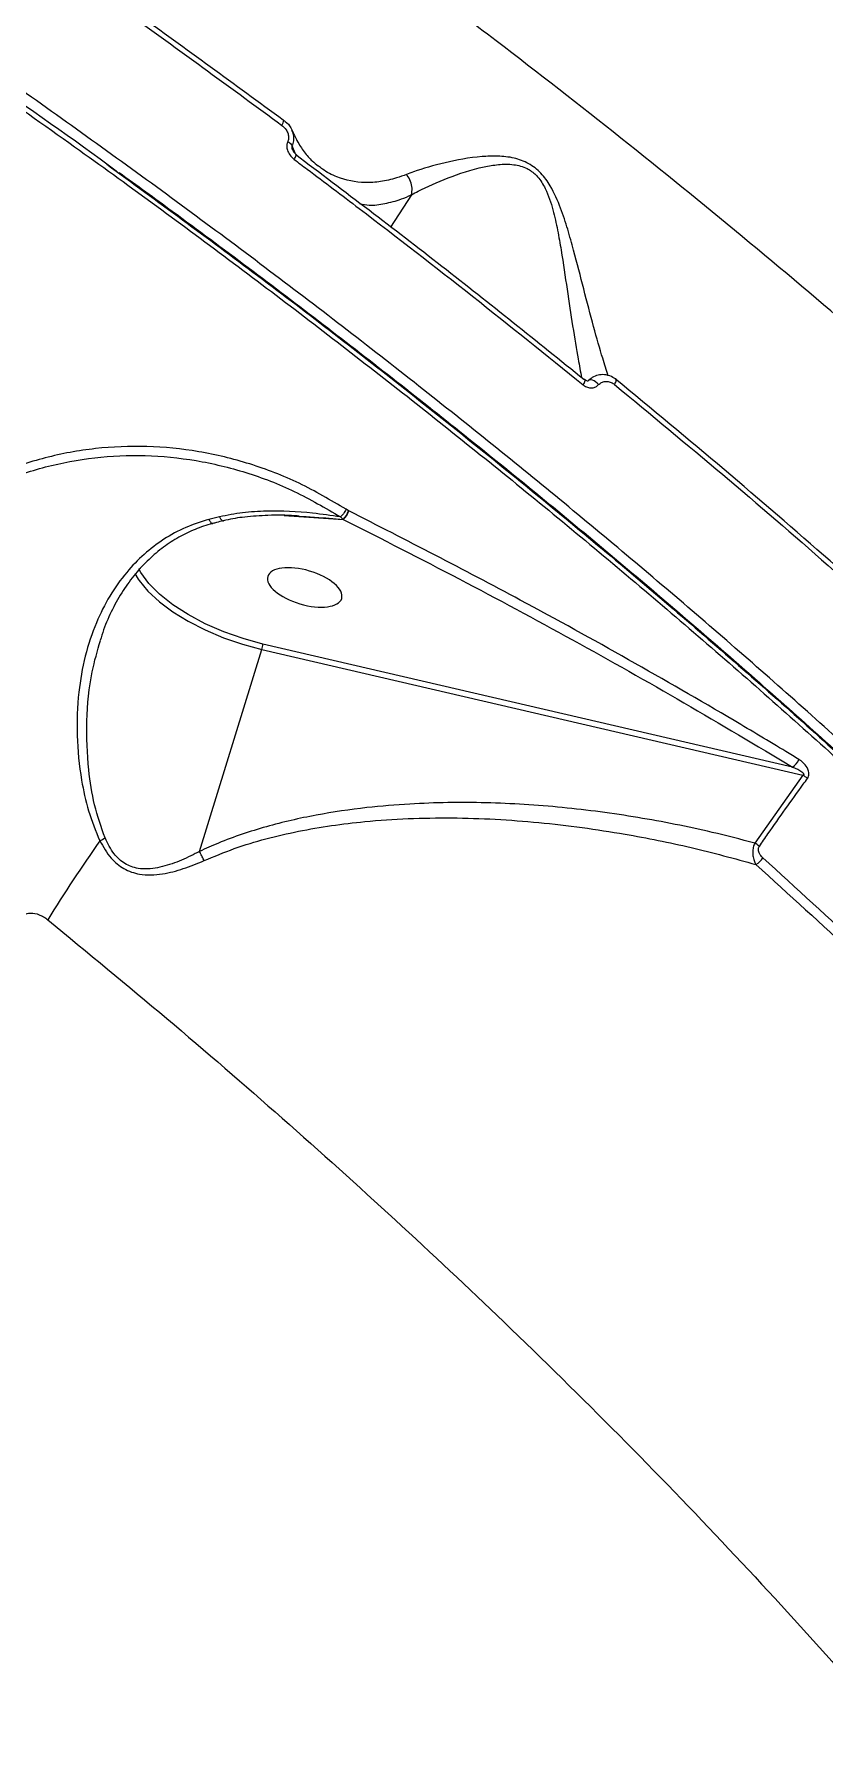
# Model space of a CAD drawing. Header units: millimetres. Extents: x -6104 to 7803, y -6013 to 4803.
# Drawn here: x 705.3 to 800.6, y 1631.9 to 1839.2 of the extents above; entities that cross this region are included whole.
import ezdxf

# ---------------------------------------------------------------- set-up
doc = ezdxf.new("R2010")
doc.units = ezdxf.units.MM
doc.layers.add('DIKOM_ОБЪЕКТ', color=7, linetype='Continuous')

msp = doc.modelspace()

# ---------------------------------------------------------------- linework, layer by layer
at = {"layer": 'DIKOM_ОБЪЕКТ', "color": 7, "linetype": 'Continuous', "lineweight": 15}
for p, q in [((736.73, 1824.899), (736.405, 1825.801)), ((750.774, 1819.884), (748.247, 1815.993)), ((727.613, 1781.064), (726.347, 1780.752)), ((735.432, 1781.204), (742.556, 1780.749)), ((742.203, 1781.046), (742.523, 1780.757)), ((743.187, 1781.799), (742.887, 1781.967)), ((743.228, 1781.779), (743.187, 1781.799)), ((740.454, 1780.926), (742.523, 1780.757)), ((742.523, 1780.757), (742.556, 1780.749)), ((717.384, 1774.21), (717.796, 1773.545)), ((725.197, 1740.715), (732.735, 1765.059)), ((732.735, 1765.059), (798.008, 1749.903)), ((796.731, 1750.891), (732.862, 1765.722)), ((798.008, 1749.903), (792.203, 1741.713))]:
    msp.add_line(p, q, dxfattribs=at)
at = {"layer": 'DIKOM_ОБЪЕКТ', "color": 7, "linetype": 'Continuous', "lineweight": 15, "flags": 128}
for points in [[(735.308, 1828.878), (735.355, 1828.893), (735.376, 1828.887)], [(736.616, 1824.172), (736.708, 1824.32), (736.784, 1824.455), (736.84, 1824.57), (736.873, 1824.663), (736.884, 1824.729), (736.872, 1824.766), (736.869, 1824.768)], [(771.504, 1796.971), (771.594, 1797.121), (771.665, 1797.26), (771.713, 1797.382), (771.737, 1797.483), (771.736, 1797.559), (771.709, 1797.607), (771.705, 1797.609)], [(771.705, 1797.609), (771.657, 1797.625), (771.584, 1797.613)], [(773.353, 1797.001), (773.181, 1797.171), (772.994, 1797.322), (772.803, 1797.447), (772.619, 1797.537), (772.453, 1797.588), (772.315, 1797.596), (772.212, 1797.561), (772.182, 1797.535)], [(775.26, 1797.029), (775.347, 1797.172), (775.415, 1797.305), (775.464, 1797.424), (775.489, 1797.525), (775.492, 1797.603), (775.472, 1797.657), (775.429, 1797.684), (775.365, 1797.684)], [(727.613, 1781.064), (727.755, 1780.822), (727.89, 1780.659), (728.012, 1780.583), (728.082, 1780.581)], [(732.862, 1765.722), (730.468, 1766.376), (728.128, 1767.198), (725.898, 1768.169), (723.833, 1769.264), (721.982, 1770.458), (720.39, 1771.721), (719.095, 1773.023), (718.129, 1774.332), (717.872, 1774.789)], [(717.796, 1773.545), (717.918, 1773.372), (718.992, 1772.091), (720.36, 1770.829), (721.993, 1769.611), (723.856, 1768.465), (725.907, 1767.416), (728.103, 1766.485), (730.395, 1765.694), (732.735, 1765.059)]]:
    msp.add_lwpolyline(points, dxfattribs=at)
at = {"layer": 'DIKOM_ОБЪЕКТ', "color": 7, "linetype": 'Continuous', "lineweight": 15}
for centre, radius, start, end in [((734.351, 1828.981), 1.029, 318.19648, 354.76167), ((735.273, 1825.06), 1.353, 33.1841, 64.74625), ((740.988, 1782.468), 2.298, 311.9004, 343.08725), ((740.968, 1782.52), 2.379, 311.8947, 341.84093), ((730.205, 1765.885), 2.661, 341.9127, 356.47988), ((795.837, 1752.437), 1.785, 300.05689, 339.58234), ((796.806, 1747.758), 2.458, 44.9916, 60.72876), ((862.041, 1636.969), 182.18, 144.79634, 148.38479), ((707.577, 1752.892), 12.255, 297.21098, 300.57451), ((791.074, 1739.574), 2.419, 46.2593, 62.18198), ((791.21, 1741.154), 2.314, 299.30135, 328.18792)]:
    msp.add_arc(centre, radius, start, end, dxfattribs=at)
at = {"layer": 'DIKOM_ОБЪЕКТ', "color": 7, "linetype": 'Continuous', "lineweight": 15, "extrusion": (0, 0, -1)}
msp.add_ellipse((737.898, 1772.549), major_axis=(4.462, -1.322), ratio=0.44303, dxfattribs=at)
at = {"layer": 'DIKOM_ОБЪЕКТ', "color": 7, "linetype": 'Continuous', "lineweight": 15}
for points, knots in [([(865.948, 1744.415), (862.314, 1748.266), (855.043, 1755.973), (843.404, 1767.598), (831.269, 1779.233), (818.441, 1791.012), (804.931, 1802.906), (790.745, 1814.887), (776.107, 1826.761), (760.623, 1838.832), (744.283, 1851.053), (727.1, 1863.369), (709.405, 1875.524), (691.237, 1887.465), (672.65, 1899.145), (654.074, 1910.292), (635.575, 1920.88), (617.213, 1930.897), (598.668, 1940.518), (579.996, 1949.691), (561.261, 1958.371), (542.892, 1966.361), (524.943, 1973.649), (507.457, 1980.24), (490.135, 1986.249), (473.044, 1991.628), (456.253, 1996.341), (441.19, 2000.025), (427.78, 2002.844), (415.881, 2004.967), (404.346, 2006.631), (393.217, 2007.827), (382.544, 2008.552), (372.328, 2008.799), (362.533, 2008.605), (356.417, 2008.071), (353.359, 2007.805)], [0, 0, 0, 0, 0.0277654, 0.0555639, 0.0833624, 0.1111276, 0.1400315, 0.168973, 0.1979143, 0.226818, 0.2582448, 0.2896958, 0.3211227, 0.3534672, 0.3858385, 0.4181831, 0.449506, 0.480853, 0.5121759, 0.5444126, 0.5766757, 0.6089124, 0.640161, 0.6714336, 0.7026821, 0.7348412, 0.7670266, 0.7991857, 0.8241463, 0.849107, 0.8742669, 0.8994268, 0.9244695, 0.9495121, 0.974756, 1, 1, 1, 1]), ([(892.812, 1657.321), (890.702, 1660.084), (885.018, 1667.527), (874.986, 1679.819), (862.532, 1694.188), (849.086, 1708.803), (834.67, 1723.62), (819.307, 1738.591), (803.336, 1753.387), (786.827, 1767.961), (769.858, 1782.272), (752.154, 1796.553), (733.745, 1810.753), (714.68, 1824.818), (695.377, 1838.44), (675.91, 1851.581), (656.351, 1864.218), (636.382, 1876.555), (616.057, 1888.537), (595.438, 1900.111), (574.98, 1911.023), (554.749, 1921.251), (534.805, 1930.789), (514.823, 1939.791), (494.873, 1948.204), (475.026, 1955.982), (455.718, 1962.954), (437.005, 1969.115), (418.924, 1974.478), (401.182, 1979.131), (383.856, 1983.026), (367.018, 1986.131), (351.715, 1988.281), (337.875, 1989.611), (325.397, 1990.256), (313.481, 1990.291), (302.169, 1989.706), (291.579, 1988.51), (281.761, 1986.713), (273.613, 1984.623), (268.905, 1982.973), (266.988, 1982.301)], [0, 0, 0, 0, 0.0156522, 0.0421681, 0.0687043, 0.0952203, 0.1225063, 0.1498146, 0.1771006, 0.2036165, 0.2301528, 0.2566687, 0.2839548, 0.3112631, 0.3385491, 0.365065, 0.3916013, 0.4181172, 0.4454032, 0.4727115, 0.4999976, 0.5265134, 0.5530497, 0.5795655, 0.6068517, 0.6341599, 0.661446, 0.6879619, 0.714498, 0.7410139, 0.7682999, 0.7956082, 0.8228942, 0.8459723, 0.8690774, 0.8921825, 0.9155065, 0.9388306, 0.9615638, 0.9843486, 1, 1, 1, 1]), ([(735.308, 1828.878), (729.439, 1833.181), (717.702, 1841.787), (699.577, 1854.392), (681.129, 1866.773), (668.581, 1874.748), (662.307, 1878.736)], [0, 0, 0, 0, 0.24859686, 0.49719383, 0.74859665, 1, 1, 1, 1]), ([(661.957, 1878.269), (668.175, 1874.317), (680.61, 1866.414), (699.034, 1854.057), (717.273, 1841.379), (729.169, 1832.657), (735.118, 1828.296)], [0, 0, 0, 0, 0.248597, 0.4971928, 0.7485968, 1, 1, 1, 1]), ([(698.966, 1833.586), (702.695, 1830.964), (712.743, 1823.9), (728.799, 1812.133), (746.97, 1798.262), (764.807, 1784.028), (782.24, 1769.474), (799.196, 1754.642), (815.302, 1739.858), (830.521, 1725.172), (844.84, 1710.631), (858.492, 1695.997), (871.398, 1681.319), (883.495, 1666.647), (894.517, 1652.305), (904.451, 1638.333), (913.308, 1624.765), (921.234, 1611.38), (928.158, 1598.232), (934.033, 1585.375), (938.727, 1573.092), (942.257, 1561.409), (944.648, 1550.348), (945.978, 1539.705), (946.046, 1529.625), (945.584, 1522.738), (944.759, 1519.453), (944.679, 1519.132)], [0, 0, 0, 0, 0.0245685, 0.0661874, 0.1078383, 0.1494572, 0.1922848, 0.2351476, 0.2779753, 0.3195941, 0.361245, 0.4028639, 0.4456917, 0.4885542, 0.531382, 0.5730004, 0.6146507, 0.6562691, 0.6990963, 0.7419584, 0.7847856, 0.8264043, 0.868055, 0.9096737, 0.9525012, 0.9953636, 1, 1, 1, 1]), ([(715.331, 1822.641), (715.277, 1822.681), (709.997, 1826.576), (704.571, 1830.362), (699.199, 1834.11)], [0, 0, 0, 0, 0.0101523, 1, 1, 1, 1]), ([(735.368, 1828.877), (735.428, 1828.836), (735.768, 1828.604), (736.148, 1828.179), (736.314, 1827.742), (736.359, 1827.623)], [0, 0, 0, 0, 0.1359377, 0.76612715, 1, 1, 1, 1]), ([(735.118, 1828.296), (735.309, 1828.125), (735.642, 1827.827), (735.909, 1827.265), (735.983, 1826.778), (735.925, 1826.457), (735.861, 1826.309), (735.85, 1826.284)], [0, 0, 0, 0, 0.3277162, 0.5738893, 0.7796432, 0.9627709, 1, 1, 1, 1]), ([(736.405, 1825.801), (736.423, 1825.842), (736.53, 1826.087), (736.624, 1826.594), (736.585, 1827.199), (736.408, 1827.528), (736.351, 1827.634)], [0, 0, 0, 0, 0.0726453, 0.4278356, 0.8160503, 1, 1, 1, 1]), ([(736.386, 1827.651), (736.574, 1827.233), (737.016, 1826.253), (737.834, 1825.035), (738.692, 1824.018), (739.286, 1823.571), (739.531, 1823.387)], [0, 0, 0, 0, 0.2133485, 0.5008101, 0.7940279, 1, 1, 1, 1]), ([(735.85, 1826.284), (735.837, 1826.253), (735.769, 1826.094), (735.715, 1825.75), (735.799, 1825.233), (736.083, 1824.651), (736.427, 1824.342), (736.616, 1824.172)], [0, 0, 0, 0, 0.044079, 0.2245601, 0.4337678, 0.687502, 1, 1, 1, 1]), ([(736.439, 1825.338), (736.435, 1825.346), (736.401, 1825.422), (736.379, 1825.55), (736.378, 1825.69), (736.391, 1825.76), (736.401, 1825.789), (736.405, 1825.801)], [0, 0, 0, 0, 0.0627763, 0.5705808, 0.8075208, 0.9239449, 1, 1, 1, 1]), ([(736.439, 1825.338), (736.443, 1825.324), (736.468, 1825.235), (736.579, 1825.051), (736.727, 1824.871), (736.845, 1824.792), (736.873, 1824.773)], [0, 0, 0, 0, 0.0607676, 0.391668, 0.8539222, 1, 1, 1, 1]), ([(771.584, 1797.613), (765.909, 1802.181), (754.543, 1811.331), (742.706, 1820.271), (736.778, 1824.747)], [0, 0, 0, 0, 0.4992725, 1, 1, 1, 1]), ([(774.511, 1798.078), (774.295, 1798.752), (773.76, 1800.42), (772.747, 1803.964), (771.591, 1808.391), (770.563, 1812.426), (769.65, 1815.726), (768.792, 1818.338), (767.782, 1820.684), (766.445, 1822.57), (764.905, 1823.779), (763.081, 1824.413), (761.177, 1824.604), (758.283, 1824.487), (754.702, 1823.802), (751.815, 1822.967), (750.458, 1822.456), (750.183, 1822.353)], [0, 0, 0, 0, 0.0703015, 0.1740198, 0.2807854, 0.3816742, 0.433362, 0.4849863, 0.5409467, 0.5760866, 0.6118368, 0.6503824, 0.6936367, 0.7380617, 0.8524504, 0.9700786, 1, 1, 1, 1]), ([(714.021, 1823.576), (720.119, 1819.12), (732.509, 1810.065), (750.623, 1796.072), (768.428, 1781.748), (785.623, 1767.269), (801.111, 1753.606), (814.99, 1740.812), (827.394, 1728.912), (839.299, 1717.007), (850.806, 1704.989), (861.874, 1692.877), (872.445, 1680.702), (882.431, 1668.618), (888.526, 1660.677), (891.572, 1656.709)], [0, 0, 0, 0, 0.0840342, 0.170757, 0.2574797, 0.3440636, 0.4303755, 0.5003136, 0.5703238, 0.640334, 0.710272, 0.7826637, 0.855136, 0.9276081, 1, 1, 1, 1]), ([(715.514, 1822.583), (717.654, 1821.034), (722.891, 1817.24), (731.096, 1811.134), (740.124, 1804.289), (748.999, 1797.406), (757.731, 1790.488), (766.322, 1783.529), (774.774, 1776.529), (783.09, 1769.485), (791.272, 1762.396), (799.322, 1755.26), (807.243, 1748.073), (815.028, 1740.843), (822.65, 1733.593), (830.079, 1726.352), (837.292, 1719.14), (844.288, 1711.962), (851.069, 1704.813), (857.639, 1697.692), (864, 1690.596), (870.154, 1683.523), (876.103, 1676.471), (881.848, 1669.438), (887.39, 1662.421), (892.728, 1655.423), (897.849, 1648.461), (902.73, 1641.563), (907.354, 1634.753), (911.715, 1628.041), (915.816, 1621.423), (919.66, 1614.895), (923.248, 1608.455), (926.581, 1602.101), (929.661, 1595.832), (932.487, 1589.645), (935.061, 1583.54), (937.381, 1577.515), (939.443, 1571.581), (941.24, 1565.76), (942.761, 1560.077), (944.005, 1554.54), (944.972, 1549.15), (945.662, 1543.905), (946.079, 1538.801), (946.218, 1533.84), (946.09, 1529.014), (945.659, 1524.344), (945.24, 1521.143), (944.888, 1519.544), (944.857, 1519.405)], [0, 0, 0, 0, 0.0148392, 0.0363253, 0.0577125, 0.0790247, 0.1002866, 0.1215226, 0.1427569, 0.1640091, 0.1852998, 0.2066537, 0.2280948, 0.2496473, 0.2712481, 0.2927746, 0.3141948, 0.3355335, 0.356815, 0.3780635, 0.3993037, 0.4205573, 0.4418427, 0.4631845, 0.4846068, 0.5061338, 0.5277482, 0.5493324, 0.5707974, 0.5921743, 0.6134878, 0.6347618, 0.6560208, 0.6772885, 0.6985816, 0.719924, 0.7413394, 0.7628517, 0.7844715, 0.806088, 0.8276029, 0.8490185, 0.8703574, 0.8916418, 0.9128937, 0.9341344, 0.9553849, 0.9766596, 0.9979801, 1, 1, 1, 1]), ([(736.616, 1824.172), (737.143, 1823.778), (739.775, 1821.809), (747.004, 1816.341), (758.196, 1807.697), (767.065, 1800.549), (771.504, 1796.971)], [0, 0, 0, 0, 0.0441426, 0.2207148, 0.610014, 1, 1, 1, 1]), ([(750.183, 1822.353), (749.782, 1822.205), (748.71, 1821.808), (747.04, 1821.445), (744.558, 1821.279), (742.209, 1821.807), (740.403, 1822.671), (739.73, 1823.239), (739.581, 1823.364)], [0, 0, 0, 0, 0.0965953, 0.2586621, 0.4207507, 0.7535358, 0.9454394, 1, 1, 1, 1]), ([(750.779, 1819.895), (750.78, 1819.895), (751.044, 1820.043), (752.36, 1820.738), (755.11, 1821.971), (758.492, 1823.108), (761.263, 1823.583), (763.009, 1823.628), (764.606, 1823.225), (765.546, 1822.547), (766.302, 1821.739), (767.156, 1820.351), (767.868, 1818.12), (768.427, 1815.622), (768.98, 1812.379), (769.563, 1808.42), (770.225, 1803.973), (770.829, 1800.359), (771.164, 1798.565), (771.3, 1797.839)], [0, 0, 0, 0, 0.0001104, 0.0304976, 0.1469957, 0.2660385, 0.3083946, 0.3515351, 0.3870279, 0.4131626, 0.4191423, 0.4513926, 0.5052425, 0.5560736, 0.6069672, 0.7112049, 0.8175503, 0.9262073, 1, 1, 1, 1]), ([(750.779, 1819.895), (750.82, 1820.159), (750.902, 1820.689), (750.708, 1821.52), (750.416, 1822.063), (750.214, 1822.314), (750.183, 1822.353)], [0, 0, 0, 0, 0.3157226, 0.6314389, 0.9437582, 1, 1, 1, 1]), ([(744.519, 1818.839), (744.9, 1818.753), (745.837, 1818.54), (747.559, 1818.809), (749.266, 1819.244), (750.369, 1819.712), (750.774, 1819.884)], [0, 0, 0, 0, 0.2092725, 0.5157614, 0.8222059, 1, 1, 1, 1]), ([(750.774, 1819.884), (750.775, 1819.886), (750.777, 1819.888), (750.779, 1819.892), (750.779, 1819.894), (750.779, 1819.895)], [0, 0, 0, 0, 0.42603042, 0.78584785, 1, 1, 1, 1]), ([(771.711, 1797.615), (771.746, 1797.586), (771.839, 1797.508), (771.99, 1797.47), (772.111, 1797.475), (772.157, 1797.516), (772.182, 1797.538)], [0, 0, 0, 0, 0.1505412, 0.4031455, 0.6750786, 1, 1, 1, 1]), ([(775.365, 1797.684), (775.274, 1797.746), (774.94, 1797.975), (774.292, 1798.209), (773.477, 1798.228), (772.72, 1798.001), (772.342, 1797.658), (772.151, 1797.485)], [0, 0, 0, 0, 0.0902915, 0.3321983, 0.5590695, 0.7775843, 1, 1, 1, 1]), ([(825.51, 1753.724), (821.563, 1757.405), (813.671, 1764.766), (801.295, 1775.784), (788.569, 1786.776), (779.766, 1794.048), (775.365, 1797.684)], [0, 0, 0, 0, 0.2490999, 0.4982002, 0.7491004, 1, 1, 1, 1]), ([(771.504, 1796.971), (771.556, 1796.932), (771.747, 1796.787), (772.114, 1796.63), (772.581, 1796.593), (773.019, 1796.706), (773.242, 1796.903), (773.353, 1797.001)], [0, 0, 0, 0, 0.0918974, 0.335559, 0.5630782, 0.7814461, 1, 1, 1, 1]), ([(773.353, 1797.001), (773.467, 1797.102), (773.695, 1797.303), (774.145, 1797.419), (774.627, 1797.382), (775.009, 1797.22), (775.206, 1797.07), (775.26, 1797.029)], [0, 0, 0, 0, 0.2169043, 0.43345676, 0.66194688, 0.90808068, 1, 1, 1, 1]), ([(775.26, 1797.029), (779.639, 1793.411), (788.397, 1786.175), (801.123, 1775.186), (813.559, 1764.116), (821.525, 1756.685), (825.508, 1752.97)], [0, 0, 0, 0, 0.2491002, 0.498199, 0.7490995, 1, 1, 1, 1]), ([(742.887, 1781.967), (741.024, 1783.068), (737.3, 1785.269), (731.3, 1787.564), (725.13, 1789.065), (718.864, 1789.685), (712.631, 1789.43), (706.55, 1788.307), (700.732, 1786.345), (695.287, 1783.579), (690.322, 1780.072), (685.943, 1775.881), (682.158, 1771.12), (680.25, 1767.52), (679.295, 1765.719)], [0, 0, 0, 0, 0.0836199, 0.1671659, 0.2504174, 0.3338524, 0.4173037, 0.5004887, 0.5837384, 0.667139, 0.7504577, 0.8333962, 0.9166281, 1, 1, 1, 1]), ([(679.867, 1765.013), (680.806, 1766.784), (682.678, 1770.315), (686.389, 1774.992), (690.683, 1779.111), (695.548, 1782.556), (700.884, 1785.278), (706.582, 1787.212), (712.541, 1788.324), (718.65, 1788.585), (724.786, 1787.99), (730.838, 1786.526), (736.72, 1784.284), (740.373, 1782.126), (742.203, 1781.046)], [0, 0, 0, 0, 0.0835773, 0.1666529, 0.2497518, 0.3333297, 0.4162585, 0.4997976, 0.5830095, 0.6660817, 0.749771, 0.8327884, 0.9162899, 1, 1, 1, 1]), ([(742.203, 1781.046), (741.086, 1781.212), (738.141, 1781.649), (734.175, 1781.819), (730.401, 1781.607), (728.542, 1781.245), (727.613, 1781.064)], [0, 0, 0, 0, 0.2319401, 0.6115161, 0.8058757, 1, 1, 1, 1]), ([(737.224, 1781.143), (737.059, 1781.158), (735.814, 1781.274), (733.609, 1781.27), (730.818, 1781.073), (729.006, 1780.829), (728.178, 1780.595), (728.085, 1780.568)], [0, 0, 0, 0, 0.0540831, 0.4077334, 0.7134798, 0.9675585, 1, 1, 1, 1]), ([(735.994, 1781.197), (737.371, 1781.129), (738.861, 1781.057), (740.342, 1780.935), (740.454, 1780.926)], [0, 0, 0, 0, 0.9238765, 1, 1, 1, 1]), ([(742.887, 1781.967), (742.84, 1781.879), (742.744, 1781.7), (742.562, 1781.434), (742.372, 1781.2), (742.258, 1781.097), (742.203, 1781.046)], [0, 0, 0, 0, 0.2436501, 0.4999822, 0.7563459, 1, 1, 1, 1]), ([(797.51, 1751.814), (796.994, 1752.126), (794.415, 1753.69), (787.644, 1757.732), (777.017, 1763.857), (761.625, 1772.363), (750.172, 1778.225), (743.228, 1781.779)], [0, 0, 0, 0, 0.0299901, 0.1499522, 0.3900707, 0.6301907, 1, 1, 1, 1]), ([(726.347, 1780.752), (725.399, 1780.454), (723.475, 1779.851), (720.856, 1778.398), (718.464, 1776.579), (716.255, 1774.293), (714.302, 1771.535), (712.601, 1768.149), (711.324, 1764.259), (710.518, 1759.694), (710.324, 1754.663), (710.814, 1749.849), (711.722, 1745.557), (712.692, 1743.188), (713.18, 1741.993)], [0, 0, 0, 0, 0.0637967, 0.1293413, 0.1956934, 0.2634252, 0.3422604, 0.4227081, 0.5170769, 0.6134033, 0.7254013, 0.8399976, 0.9193188, 1, 1, 1, 1]), ([(726.819, 1780.239), (726.8, 1780.235), (726.051, 1780.089), (724.652, 1779.56), (722.671, 1778.638), (720.809, 1777.419), (719.051, 1775.943), (717.415, 1774.184), (715.934, 1772.165), (714.657, 1769.9), (713.751, 1767.877), (713.364, 1766.576), (713.236, 1766.148)], [0, 0, 0, 0, 0.0027622, 0.1060763, 0.2108692, 0.3171824, 0.4304066, 0.5492463, 0.6736351, 0.8026669, 0.9349883, 1, 1, 1, 1]), ([(726.347, 1780.752), (726.361, 1780.726), (726.445, 1780.569), (726.598, 1780.354), (726.746, 1780.228), (726.798, 1780.277), (726.809, 1780.286)], [0, 0, 0, 0, 0.0763162, 0.4741964, 0.8997629, 1, 1, 1, 1]), ([(728.079, 1780.572), (727.801, 1780.511), (727.378, 1780.42), (726.957, 1780.295), (726.813, 1780.253)], [0, 0, 0, 0, 0.6572268, 1, 1, 1, 1]), ([(742.556, 1780.749), (747.24, 1778.371), (756.606, 1773.614), (770.294, 1766.225), (783.727, 1758.67), (792.396, 1753.484), (796.731, 1750.891)], [0, 0, 0, 0, 0.24927, 0.4985389, 0.74927, 1, 1, 1, 1]), ([(713.81, 1742.34), (713.351, 1743.66), (712.423, 1746.33), (711.707, 1751.098), (711.496, 1756.501), (711.981, 1761.775), (712.892, 1764.901), (713.254, 1766.146)], [0, 0, 0, 0, 0.1701061, 0.344308, 0.5868079, 0.8355419, 1, 1, 1, 1]), ([(796.731, 1750.891), (796.912, 1750.822), (797.269, 1750.686), (797.699, 1750.462), (797.972, 1750.26), (798.077, 1750.126), (798.101, 1750.048), (798.099, 1750.009), (798.087, 1749.974), (798.062, 1749.936), (798.028, 1749.915), (798.008, 1749.903)], [0, 0, 0, 0, 0.3169727, 0.6271151, 0.7913904, 0.8704235, 0.8978363, 0.9254685, 0.9332056, 0.9603517, 1, 1, 1, 1]), ([(798.544, 1749.496), (798.596, 1749.583), (798.701, 1749.758), (798.743, 1750.081), (798.691, 1750.457), (798.479, 1750.938), (798.068, 1751.431), (797.692, 1751.689), (797.51, 1751.814)], [0, 0, 0, 0, 0.10987187, 0.22005282, 0.32574231, 0.49251994, 0.75372012, 1, 1, 1, 1]), ([(792.747, 1741.321), (793.094, 1741.824), (794.83, 1744.338), (796.768, 1747.06), (798.378, 1749.269), (798.544, 1749.496)], [0, 0, 0, 0, 0.1831677, 0.9158796, 1, 1, 1, 1]), ([(792.203, 1741.713), (790.489, 1742.157), (785.839, 1743.362), (778.101, 1744.888), (768.991, 1746.114), (759.793, 1746.688), (751.909, 1746.577), (745.068, 1746.01), (739.262, 1745.167), (733.248, 1743.781), (728.558, 1742.225), (725.956, 1741.056), (725.197, 1740.715)], [0, 0, 0, 0, 0.0783334, 0.2125915, 0.3472664, 0.4817923, 0.6158493, 0.6916658, 0.7820715, 0.8726184, 0.9628132, 1, 1, 1, 1]), ([(725.752, 1739.599), (726.961, 1740.1), (730.615, 1741.614), (737.121, 1743.281), (745.918, 1744.536), (755.646, 1744.916), (766.157, 1744.338), (775.791, 1743.01), (784.533, 1741.271), (789.739, 1739.848), (792.342, 1739.136)], [0, 0, 0, 0, 0.0588092, 0.1777195, 0.2968166, 0.4509475, 0.6056227, 0.7600431, 0.88002, 1, 1, 1, 1]), ([(713.18, 1741.993), (713.593, 1741.263), (714.344, 1739.935), (716.042, 1738.52), (718.208, 1737.788), (720.681, 1737.908), (723.283, 1738.579), (724.924, 1739.257), (725.752, 1739.599)], [0, 0, 0, 0, 0.1672628, 0.304322, 0.441673, 0.6370306, 0.8167215, 1, 1, 1, 1]), ([(725.197, 1740.707), (725.196, 1740.706), (725.029, 1740.62), (724.132, 1740.151), (722.475, 1739.384), (720.177, 1738.666), (718.006, 1738.491), (716.146, 1739.139), (714.723, 1740.462), (714.136, 1741.67), (713.81, 1742.34)], [0, 0, 0, 0, 0.00027675, 0.04144943, 0.2242964, 0.40657216, 0.58498758, 0.71247984, 0.84045566, 1, 1, 1, 1]), ([(792.203, 1741.713), (792.132, 1741.547), (791.992, 1741.216), (791.927, 1740.625), (791.979, 1740.026), (792.13, 1739.516), (792.281, 1739.246), (792.342, 1739.136)], [0, 0, 0, 0, 0.2022107, 0.4043295, 0.610606, 0.8410615, 1, 1, 1, 1]), ([(725.197, 1740.715), (725.196, 1740.713), (725.196, 1740.711), (725.196, 1740.709), (725.197, 1740.707), (725.197, 1740.707)], [0, 0, 0, 0, 0.4532626, 0.8289594, 1, 1, 1, 1]), ([(725.752, 1739.599), (725.739, 1739.631), (725.657, 1739.823), (725.476, 1740.215), (725.295, 1740.533), (725.197, 1740.707)], [0, 0, 0, 0, 0.0844218, 0.500532, 1, 1, 1, 1]), ([(793.176, 1739.935), (793.062, 1740.051), (792.861, 1740.255), (792.682, 1740.607), (792.625, 1740.899), (792.646, 1741.14), (792.713, 1741.261), (792.747, 1741.321)], [0, 0, 0, 0, 0.3196501, 0.5618816, 0.7279235, 0.8640278, 1, 1, 1, 1]), ([(838.46, 1696.004), (834.944, 1699.652), (827.914, 1706.948), (816.775, 1717.935), (805.247, 1728.942), (797.2, 1736.27), (793.176, 1739.935)], [0, 0, 0, 0, 0.2491222, 0.4982428, 0.7491223, 1, 1, 1, 1]), ([(792.342, 1739.136), (796.332, 1735.504), (804.312, 1728.238), (815.802, 1717.274), (826.957, 1706.278), (834.028, 1698.942), (837.563, 1695.274)], [0, 0, 0, 0, 0.2491213, 0.4982427, 0.7491211, 1, 1, 1, 1]), ([(703.669, 1732.662), (703.717, 1732.741), (703.816, 1732.906), (704.116, 1733.128), (704.549, 1733.274), (705.266, 1733.294), (705.899, 1733.096), (706.492, 1732.776), (706.737, 1732.592), (706.899, 1732.47)], [0, 0, 0, 0, 0.07674157, 0.16052347, 0.31740315, 0.4661248, 0.76249947, 0.84283771, 1, 1, 1, 1]), ([(706.899, 1732.47), (711.711, 1728.513), (721.334, 1720.598), (735.299, 1708.514), (748.881, 1696.3), (762.472, 1683.54), (775.936, 1670.299), (789.158, 1656.622), (801.779, 1642.852), (813.726, 1629.038), (824.939, 1615.233), (835.059, 1601.888), (844.104, 1589.039), (852.117, 1576.709), (859.326, 1564.558), (865.669, 1552.642), (871.101, 1541.009), (875.598, 1529.678), (879.093, 1518.712), (881.551, 1508.112), (882.896, 1498.06), (883.122, 1488.775), (882.244, 1480.325), (880.709, 1473.382), (879.034, 1469.477), (878.354, 1467.89)], [0, 0, 0, 0, 0.0400046, 0.0800095, 0.1204123, 0.1608152, 0.2054795, 0.2501784, 0.2948426, 0.3408231, 0.3868418, 0.4328217, 0.4760809, 0.5193728, 0.5626316, 0.6071387, 0.6516822, 0.6961891, 0.7423061, 0.7884231, 0.8352025, 0.8819819, 0.925918, 0.9698885, 1, 1, 1, 1])]:
    msp.add_open_spline(points, degree=3, knots=knots, dxfattribs=at)

doc.saveas('drawing.dxf')
